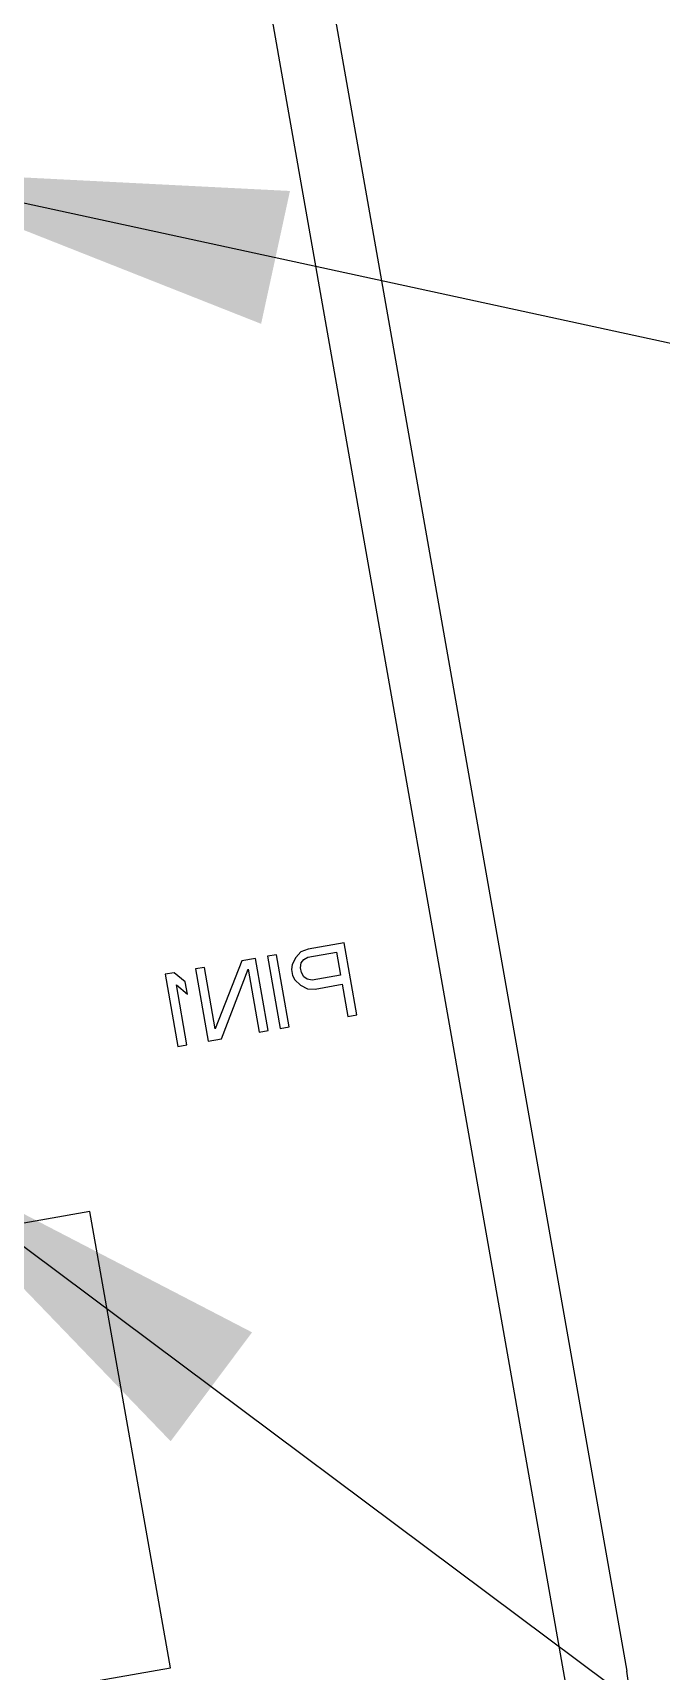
# Model space of a CAD drawing. Header units: millimetres. Extents: x 121 to 715, y 164 to 739.
# Drawn here: x 611.78 to 619.38, y 383.81 to 403.62 of the extents above; entities that cross this region are included whole.
import ezdxf

# ---------------------------------------------------------------- set-up
doc = ezdxf.new("R2010")
doc.units = ezdxf.units.MM
doc.layers.add('NW0323', color=7, linetype='Continuous')
doc.layers.add('標示線', color=3, linetype='Continuous', lineweight=0)
doc.styles.get("Standard").update_dxf_attribs({"font": ''})
doc.styles.get('Standard').set_extended_font_data('SimSun')
doc.dimstyles.new('ISO-25', dxfattribs={"dimtxt": 2.5, "dimasz": 2.5, "dimexe": 1.25, "dimexo": 0.625, "dimtad": 1, "dimtxsty": 'Standard', "dimcen": 2.5, "dimadec": 0, "dimazin": 0, "dimtfac": 1, "dimtmove": 0, "dimatfit": 3, "dimfxl": 1, "dimarcsym": 0})

# ---------------------------------------------------------------- blocks, each defined once
blk = doc.blocks.new('NW0323-A')
at = {"layer": 'NW0323', "color": 7}
for p, q in [((2061.962, 2865.9283), (2063.9763, 2854.5045)), ((2061.962, 2865.9283), (2063.9763, 2854.5045)), ((2063.8286, 2854.4785), (2061.8143, 2865.9023))]:
    blk.add_line(p, q, dxfattribs=at)
at = {"layer": 'NW0323', "color": 2}
for p, q in [((2063.1887, 2856.244), (2063.1761, 2856.2303)), ((2063.2062, 2856.251), (2063.1887, 2856.244)), ((2063.2935, 2856.2663), (2063.2062, 2856.251)), ((2063.3243, 2856.0918), (2063.2935, 2856.2663)), ((2062.9554, 2856.2067), (2062.9336, 2856.2029)), ((2062.9816, 2856.0582), (2062.9554, 2856.2067)), ((2063.0463, 2856.2228), (2062.9816, 2856.0582)), ((2063.079, 2856.2285), (2063.0463, 2856.2228)), ((2063.1098, 2856.054), (2063.079, 2856.2285)), ((2063.1299, 2856.2375), (2063.1081, 2856.2337)), ((2063.1081, 2856.2337), (2063.1388, 2856.0592)), ((2063.1607, 2856.063), (2063.1299, 2856.2375)), ((2063.1678, 2856.2136), (2063.1662, 2856.2018)), ((2063.1761, 2856.2303), (2063.1678, 2856.2136)), ((2063.188, 2856.2056), (2063.1897, 2856.2174)), ((2063.19, 2856.1945), (2063.188, 2856.2056)), ((2063.1897, 2856.2174), (2063.1956, 2856.2261)), ((2063.1956, 2856.2261), (2063.2059, 2856.2318)), ((2063.2059, 2856.2318), (2063.2749, 2856.2439)), ((2063.2749, 2856.2439), (2063.2848, 2856.1882)), ((2062.8827, 2856.1939), (2062.8609, 2856.1901)), ((2062.8609, 2856.1901), (2062.8916, 2856.0156)), ((2062.9091, 2856.1718), (2062.8827, 2856.1939)), ((2062.9143, 2856.1421), (2062.9091, 2856.1718)), ((2062.9336, 2856.2029), (2062.9643, 2856.0284)), ((2062.9971, 2856.0342), (2063.0611, 2856.2024)), ((2063.0611, 2856.2024), (2063.0879, 2856.0502)), ((2063.1662, 2856.2018), (2063.1688, 2856.1869)), ((2063.1688, 2856.1869), (2063.1744, 2856.1764)), ((2063.1744, 2856.1764), (2063.1879, 2856.1635)), ((2063.1956, 2856.184), (2063.19, 2856.1945)), ((2063.2041, 2856.1779), (2063.1956, 2856.184)), ((2063.2157, 2856.1761), (2063.2041, 2856.1779)), ((2063.2848, 2856.1882), (2063.2157, 2856.1761)), ((2063.2233, 2856.1544), (2063.2887, 2856.166)), ((2063.2887, 2856.166), (2063.3024, 2856.088)), ((2062.8879, 2856.1642), (2062.9143, 2856.1421)), ((2062.9134, 2856.0194), (2062.8879, 2856.1642)), ((2063.1879, 2856.1635), (2063.2044, 2856.1549)), ((2063.2044, 2856.1549), (2063.2233, 2856.1544)), ((2063.3024, 2856.088), (2063.3243, 2856.0918)), ((2063.0879, 2856.0502), (2063.1098, 2856.054)), ((2063.1388, 2856.0592), (2063.1607, 2856.063)), ((2062.8916, 2856.0156), (2062.9134, 2856.0194)), ((2062.9643, 2856.0284), (2062.9971, 2856.0342)), ((2062.6787, 2855.6161), (2062.3192, 2855.5527)), ((2062.8732, 2854.5131), (2062.6787, 2855.6161)), ((2060.8051, 2854.1484), (2062.8732, 2854.5131))]:
    blk.add_line(p, q, dxfattribs=at)
at = {"layer": 'NW0323', "color": 7}
blk.add_arc((2062.9915, 2854.3309), 1, 280, 10, dxfattribs=at)

msp = doc.modelspace()

# ---------------------------------------------------------------- block references
at = {"layer": 'NW0323', "xscale": 5.000000000000034, "yscale": 5.000000000000034, "zscale": 5.000000000000034}
msp.add_blockref('NW0323-A', (-9700.92, -13888.718), dxfattribs=at)

# ---------------------------------------------------------------- leaders
at = {"layer": '標示線', "annotation_type": 0, "has_hookline": 1, "hookline_direction": 0, "text_width": 19}
msp.add_leader([(609.831, 401.961), (653.124, 392.569)], dimstyle='ISO-25', override={"dimasz": 5}, dxfattribs=at)
at = {"layer": '標示線', "color": 6, "annotation_type": 0, "has_hookline": 1, "hookline_direction": 0, "text_width": 19.222}
msp.add_leader([(609.936, 390.237), (657.348, 354.817), (662.348, 354.817)], dimstyle='ISO-25', override={"dimasz": 5}, dxfattribs=at)

doc.saveas('drawing.dxf')
